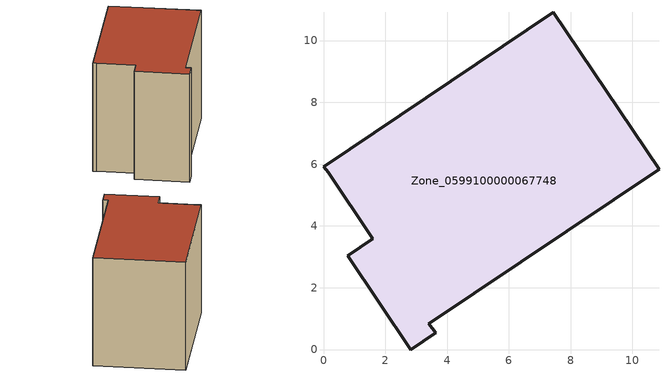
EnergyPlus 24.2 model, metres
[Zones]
Zone_0599100000067748
 floor ground (C_G): 0,5.92 7.43,10.91 10.86,5.84 3.41,0.83 3.64,0.55 2.83,0 0.79,3.03 1.6,3.58 0.15,5.74 z0
 wall outside (C_F): 3.64,0.55 3.41,0.83 10.86,5.84 7.43,10.91 0,5.92 0.15,5.74 1.6,3.58 0.79,3.03 2.83,0 3.64,0.55 z0:7.8
 roof outside (C_R): 7.43,10.91 0,5.92 0.15,5.74 1.6,3.58 0.79,3.03 2.83,0 3.64,0.55 3.41,0.83 10.86,5.84 z7.8
[BUILDING]
Pand.0599100000067748: North Axis=0; Terrain=City; Loads Convergence Tolerance Value=0.04; Temperature Convergence Tolerance Value=0.4; Solar Distribution=FullExterior; Maximum Number of Warmup Days=25; Minimum Number of Warmup Days=1
[Site:Location]
Rotterdam.The.Hague.AP_ZH_NLD Design_Conditions: Latitude=51.96; Longitude=4.45; Time Zone=1; Elevation=-4.5
[SITE:GROUNDTEMPERATURE:BUILDINGSURFACE]
18, 18, 18, 18, 18, 18, 18, 18, 18, 18, 18, 18
[MATERIAL] Thermal Absorptance=0.9; Solar Absorptance=0.7; Visible Absorptance=0.7
Name | Roughness | Thickness | Conductivity | Density | Specific Heat
G.TI.1965-1974 | MediumSmooth | 0.15 | 0.882353 | 540 | 1210
F.TI.1965-1974 | Rough | 0.3 | 0.697674 | 1920 | 840
R.TI.1965-1974 | MediumRough | 0.2 | 0.232558 | 1500 | 1000
[CONSTRUCTION]
C_G: G.TI.1965-1974
C_F: F.TI.1965-1974
C_R: R.TI.1965-1974
[ZONE]
Zone_0599100000067748: Type=1; Multiplier=1; Ceiling Height=Autocalculate; Volume=Autocalculate; Floor Area=autocalculate; Part of Total Floor Area=Yes
[ZONEINFILTRATION:DESIGNFLOWRATE]
Infil_Zone_0599100000067748: Zone or ZoneList or Space or SpaceList=Zone_0599100000067748; Schedule=AlwaysOn; Design Flow Rate Calculation Method=Flow/Area; Flow Rate per Floor Area=0.003; Constant Term Coefficient=1; Temperature Term Coefficient=0; Velocity Term Coefficient=0; Velocity Squared Term Coefficient=0
[HVACTEMPLATE:ZONE:IDEALLOADSAIRSYSTEM]
Zone_0599100000067748: Maximum Heating Supply Air Temperature=50; Minimum Cooling Supply Air Temperature=13; Maximum Heating Supply Air Humidity Ratio=0.0156; Minimum Cooling Supply Air Humidity Ratio=0.0077; Heating Limit=NoLimit; Cooling Limit=NoLimit; Dehumidification Control Type=ConstantSensibleHeatRatio; Cooling Sensible Heat Ratio=0.7; Dehumidification Setpoint=60; Humidification Control Type=None; Humidification Setpoint=30; Outdoor Air Method=None; Outdoor Air Flow Rate per Person=0.00944; Outdoor Air Flow Rate per Zone Floor Area=0; Outdoor Air Flow Rate per Zone=0; Demand Controlled Ventilation Type=None; Outdoor Air Economizer Type=NoEconomizer; Heat Recovery Type=None; Sensible Heat Recovery Effectiveness=0.7; Latent Heat Recovery Effectiveness=0.65
[ZONECONTROL:THERMOSTAT]
ThermostatControl_Zone_0599100000067748: Zone or ZoneList=Zone_0599100000067748; Control Type Schedule=DualSetpointControlType; Control 1=Thermostat_Zone_0599100000067748; Temperature Difference Between Cutout And Setpoint=0
[THERMOSTATSETPOINT:DUALSETPOINT]
Thermostat_Zone_0599100000067748: Heating Setpoint Temperature Schedule=HeatingSetpoint_Zone_0599100000067748; Cooling Setpoint Temperature Schedule=CoolingSetpoint_Zone_0599100000067748
[SCHEDULE:COMPACT]
HeatingSetpoint_Zone_0599100000067748: Through: 12/31, For: AllDays, Until: 24:00, 21
CoolingSetpoint_Zone_0599100000067748: Through: 12/31, For: AllDays, Until: 24:00, 24
DualSetpointControlType: Through: 12/31, For: AllDays, Until: 24:00, 4
AlwaysOn: Through: 12/31, For: AllDays, Until: 24:00, 1
